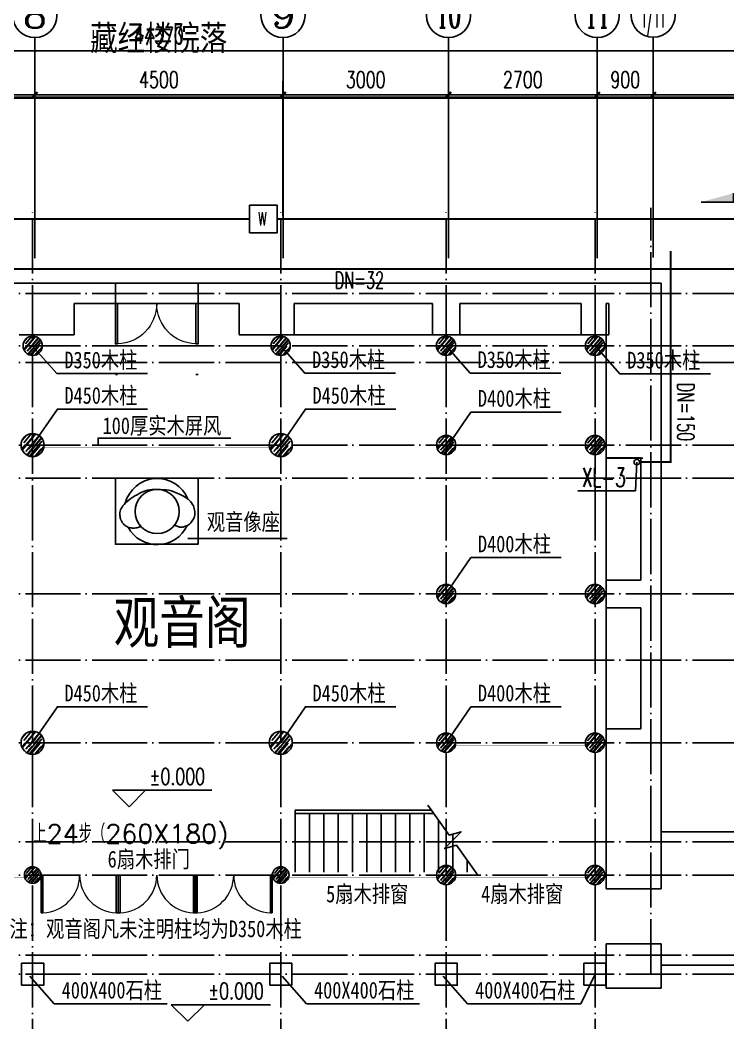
# Model space of a CAD drawing. Extents: x 8254 to 366479, y -216343 to -120021.
# Drawn here: x 128436 to 141275, y -157938 to -139747 of the extents above; entities that cross this region are included whole.
import ezdxf
from ezdxf.enums import TextEntityAlignment as Align

# ---------------------------------------------------------------- set-up
doc = ezdxf.new("R2010")
doc.units = 0
doc.header["$LTSCALE"] = 500
doc.header["$MEASUREMENT"] = 0
doc.linetypes.add('DOTE', pattern=[2.42, 2, -0.2, 0.02, -0.2])
doc.layers.get('0').update_dxf_attribs({"linetype": 'CONTINUOUS'})
doc.layers.get('Defpoints').update_dxf_attribs({"linetype": 'CONTINUOUS'})
for name, color, linetype in [('AXIS', 3, 'CONTINUOUS'), ('AXIS_TEXT', 7, 'CONTINUOUS'), ('COLUMN', 9, 'CONTINUOUS'), ('DIM_ELEV', 3, 'CONTINUOUS'), ('DIM_SYMB', 3, 'CONTINUOUS'), ('DIM_冷却', 3, 'CONTINUOUS'), ('DIM_消防', 3, 'CONTINUOUS'), ('DOTE', 1, 'DOTE'), ('PIPE-污水', 2, 'TG_W'), ('PIPE-消防', 1, 'TG_X'), ('PIPE-给水', 3, 'TG_J'), ('STEP', 7, 'CONTINUOUS'), ('TEXT_污水', 7, 'CONTINUOUS'), ('VPIPE-消防', 1, 'TG_X'), ('WALL', 130, 'CONTINUOUS'), ('WINDOW', 251, 'CONTINUOUS')]:
    doc.layers.add(name, color=color, linetype=linetype)
doc.styles.add('_TCH_AXIS', font='COMPLEX', dxfattribs={"bigfont": 'GBCBIG'})
doc.styles.add('_TCH_DIM', font='SIMPLEX', dxfattribs={"bigfont": 'GBCBIG'})
doc.styles.add('_TCH_DIM_T3', font='SIMPLEX', dxfattribs={"width": 0.705882, "bigfont": 'GBCBIG'})
doc.styles.add('_TWT_SERIAL', font='COMPLEX', dxfattribs={"width": 0.8, "height": 3.5, "bigfont": 'HZTXT'})
doc.styles.add('_TWT_WELL', font='ROMAND', dxfattribs={"width": 0.8, "height": 3, "bigfont": 'HZTXT'})
doc.styles.add('COMPLEX', font='COMPLEX')
doc.styles.add('TG_LINETYPE', font='SIMPLEX', dxfattribs={"width": 0.8, "height": 3, "bigfont": 'HZTXT'})
doc.styles.add('宋体', font='SimSun.ttf', dxfattribs={"width": 0.8})
doc.linetypes.add('TG_J', pattern='A,2,-0.3,["J",TG_LINETYPE,S=0.1,R=0,X=-0.23,Y=-0.15],0', length=2.3)
doc.linetypes.add('TG_W', pattern='A,2,-0.3,["W",TG_LINETYPE,S=0.1,R=0,X=-0.23,Y=-0.15],0', length=2.3)
doc.linetypes.add('TG_X', pattern='A,2,-0.3,["X",TG_LINETYPE,S=0.1,R=0,X=-0.23,Y=-0.15],0', length=2.3)
doc.dimstyles.new('_TCH_ARCH&&100', dxfattribs={"dimtxt": 297.5, "dimasz": 100, "dimexe": 250, "dimexo": 300, "dimgap": 126.25, "dimtad": 1, "dimlfac": 0.001, "dimzin": 0, "dimdsep": 46, "dimtxsty": '_TCH_DIM_T3', "dimblk": 'ARCHTICK', "dimcen": 0.09, "dimclrt": 7, "dimazin": 2, "dimtfac": 1, "dimtix": 1, "dimtmove": 2, "dimatfit": 3, "dimfxl": 0, "dimtolj": 1, "dimtzin": 0, "dimarcsym": 0})

# ---------------------------------------------------------------- blocks, each defined once
blk = doc.blocks.new('$DorLib2D$00000002')
for p, q in [((-0.5, 0), (-0.5, 0.4875)), ((-0.475, 0.4875), (-0.5, 0.4875)), ((-0.475, 0), (-0.475, 0.4875)), ((0.475, 0), (0.475, 0.4875)), ((0.475, 0.4875), (0.5, 0.4875)), ((0.5, 0), (0.5, 0.4875)), ((-0.5, 0), (-0.475, 0)), ((0.5, 0), (0.475, 0))]:
    blk.add_line(p, q)
at = {"lineweight": 13}
for centre, start, end in [((-0.4875, 0), 0, 88.53072), ((0.4875, 0), 91.46928, 180)]:
    blk.add_arc(centre, 0.4875, start, end, dxfattribs=at)
blk = doc.blocks.new('_FZHK')
blk.add_lwpolyline([(-0.5, -0.5), (0.5, -0.5), (0.5, 0.5), (-0.5, 0.5)], close=True)
blk = doc.blocks.new('grtgrtgrgr')
h = blk.add_hatch()
h.set_pattern_fill('木材', color=251, scale=20, style=0)
h.set_pattern_definition([(50, (5700.745, -65547.12), (51.847064, 186.24683), [1200, -160, 400, -80]), (50, (5807.14, -65507.12), (-132.93014, 7.10905), [240, -26.4, 480, -60]), (50, (5740.745, -65479.116), (226.339663, 353.127904), [640, -112, 320, -80])])
h.paths.add_polyline_path([(128664.972, -145480.504, 0.414213562), (128489.972, -145655.504), (128664.972, -145655.504)])
h.paths.add_polyline_path([(128664.972, -145480.504), (128664.972, -145655.504), (128839.972, -145655.504, 0.414213562)])
h.paths.add_polyline_path([(128839.972, -145655.504), (128664.972, -145655.504), (128664.972, -145830.504, 0.414213562)])
h.paths.add_polyline_path([(128664.972, -145655.504), (128489.972, -145655.504, 0.414213562), (128664.972, -145830.504)])
h = blk.add_hatch()
h.set_pattern_fill('木材', color=251, scale=20, style=0)
h.set_pattern_definition([(50, (10198.826, -65547.12), (51.847064, 186.24683), [1200, -160, 400, -80]), (50, (10305.23, -65507.12), (-132.93014, 7.10905), [240, -26.4, 480, -60]), (50, (10238.826, -65479.116), (226.339663, 353.127904), [640, -112, 320, -80])])
h.paths.add_polyline_path([(133163.053, -145480.504, 0.414213562), (132988.053, -145655.504), (133163.053, -145655.504)])
h.paths.add_polyline_path([(133163.053, -145480.504), (133163.053, -145655.504), (133338.053, -145655.504, 0.414213562)])
h.paths.add_polyline_path([(133338.053, -145655.504), (133163.053, -145655.504), (133163.053, -145830.504, 0.414213562)])
h.paths.add_polyline_path([(133163.053, -145655.504), (132988.053, -145655.504, 0.414213562), (133163.053, -145830.504)])
h = blk.add_hatch()
h.set_pattern_fill('木材', color=251, scale=20, style=0)
h.set_pattern_definition([(50, (13199.15, -65547.12), (51.847064, 186.24683), [1200, -160, 400, -80]), (50, (13305.55, -65507.12), (-132.93014, 7.10905), [240, -26.4, 480, -60]), (50, (13239.15, -65479.116), (226.339663, 353.127904), [640, -112, 320, -80])])
h.paths.add_polyline_path([(136163.377, -145480.504, 0.414213562), (135988.377, -145655.504), (136163.377, -145655.504)])
h.paths.add_polyline_path([(136163.377, -145480.504), (136163.377, -145655.504), (136338.377, -145655.504, 0.414213562)])
h.paths.add_polyline_path([(136338.377, -145655.504), (136163.377, -145655.504), (136163.377, -145830.504, 0.414213562)])
h.paths.add_polyline_path([(136163.377, -145655.504), (135988.377, -145655.504, 0.414213562), (136163.377, -145830.504)])
h = blk.add_hatch()
h.set_pattern_fill('木材', color=251, scale=20, style=0)
h.set_pattern_definition([(50, (15900.614, -65547.12), (51.847064, 186.24683), [1200, -160, 400, -80]), (50, (16007.01, -65507.12), (-132.93014, 7.10905), [240, -26.4, 480, -60]), (50, (15940.614, -65479.116), (226.339663, 353.127904), [640, -112, 320, -80])])
h.paths.add_polyline_path([(138864.841, -145480.504, 0.414213562), (138689.841, -145655.504), (138864.841, -145655.504)])
h.paths.add_polyline_path([(138864.841, -145480.504), (138864.841, -145655.504), (139039.841, -145655.504, 0.414213562)])
h.paths.add_polyline_path([(139039.841, -145655.504), (138864.841, -145655.504), (138864.841, -145830.504, 0.414213562)])
h.paths.add_polyline_path([(138864.841, -145655.504), (138689.841, -145655.504, 0.414213562), (138864.841, -145830.504)])
h = blk.add_hatch()
h.set_pattern_fill('木材', color=251, scale=24, style=0)
h.set_pattern_definition([(50, (-18892.85, -51325.44), (62.216477, 223.496197), [1440, -192, 480, -96]), (50, (-18765.17, -51277.44), (-159.516165, 8.53086), [288, -31.68, 576, -72]), (50, (-18844.845, -51243.84), (271.607596, 423.753485), [768, -134.4, 384, -96])])
h.paths.add_polyline_path([(128664.227, -147245.504, 0.414213562), (128454.227, -147455.504), (128664.227, -147455.504)])
h.paths.add_polyline_path([(128664.227, -147245.504), (128664.227, -147455.504), (128874.227, -147455.504, 0.414213562)])
h.paths.add_polyline_path([(128874.227, -147455.504), (128664.227, -147455.504), (128664.227, -147665.504, 0.414213562)])
h.paths.add_polyline_path([(128664.227, -147455.504), (128454.227, -147455.504, 0.414213562), (128664.227, -147665.504)])
h = blk.add_hatch()
h.set_pattern_fill('木材', color=251, scale=24, style=0)
h.set_pattern_definition([(50, (-14392.81, -51325.44), (62.216477, 223.496197), [1440, -192, 480, -96]), (50, (-14265.13, -51277.44), (-159.516165, 8.53086), [288, -31.68, 576, -72]), (50, (-14344.81, -51243.84), (271.607596, 423.753485), [768, -134.4, 384, -96])])
h.paths.add_polyline_path([(133164.264, -147245.504, 0.414213562), (132954.264, -147455.504), (133164.264, -147455.504)])
h.paths.add_polyline_path([(133164.264, -147245.504), (133164.264, -147455.504), (133374.264, -147455.504, 0.414213562)])
h.paths.add_polyline_path([(133374.264, -147455.504), (133164.264, -147455.504), (133164.264, -147665.504, 0.414213562)])
h.paths.add_polyline_path([(133164.264, -147455.504), (132954.264, -147455.504, 0.414213562), (133164.264, -147665.504)])
h = blk.add_hatch()
h.set_pattern_fill('木材', color=251, scale=20, style=0)
h.set_pattern_definition([(50, (13200, -67347.12), (51.847064, 186.24683), [1200, -160, 400, -80]), (50, (13306.4, -67307.12), (-132.93014, 7.10905), [240, -26.4, 480, -60]), (50, (13240, -67279.116), (226.339663, 353.127904), [640, -112, 320, -80])])
h.paths.add_polyline_path([(136164.227, -147280.504, 0.414213562), (135989.227, -147455.504), (136164.227, -147455.504)])
h.paths.add_polyline_path([(136164.227, -147280.504), (136164.227, -147455.504), (136339.227, -147455.504, 0.414213562)])
h.paths.add_polyline_path([(136339.227, -147455.504), (136164.227, -147455.504), (136164.227, -147630.504, 0.414213562)])
h.paths.add_polyline_path([(136164.227, -147455.504), (135989.227, -147455.504, 0.414213562), (136164.227, -147630.504)])
h = blk.add_hatch()
h.set_pattern_fill('木材', color=251, scale=20, style=0)
h.set_pattern_definition([(50, (15900, -67347.12), (51.847064, 186.24683), [1200, -160, 400, -80]), (50, (16006.4, -67307.12), (-132.93014, 7.10905), [240, -26.4, 480, -60]), (50, (15940, -67279.116), (226.339663, 353.127904), [640, -112, 320, -80])])
h.paths.add_polyline_path([(138864.227, -147280.504, 0.414213562), (138689.227, -147455.504), (138864.227, -147455.504)])
h.paths.add_polyline_path([(138864.227, -147280.504), (138864.227, -147455.504), (139039.227, -147455.504, 0.414213562)])
h.paths.add_polyline_path([(139039.227, -147455.504), (138864.227, -147455.504), (138864.227, -147630.504, 0.414213562)])
h.paths.add_polyline_path([(138864.227, -147455.504), (138689.227, -147455.504, 0.414213562), (138864.227, -147630.504)])
h = blk.add_hatch()
h.set_pattern_fill('木材', color=251, scale=20, style=0)
h.set_pattern_definition([(50, (13200, -70047.12), (51.847064, 186.24683), [1200, -160, 400, -80]), (50, (13306.4, -70007.12), (-132.93014, 7.10905), [240, -26.4, 480, -60]), (50, (13240, -69979.116), (226.339663, 353.127904), [640, -112, 320, -80])])
h.paths.add_polyline_path([(136164.227, -149980.504, 0.414213562), (135989.227, -150155.504), (136164.227, -150155.504)])
h.paths.add_polyline_path([(136164.227, -149980.504), (136164.227, -150155.504), (136339.227, -150155.504, 0.414213562)])
h.paths.add_polyline_path([(136339.227, -150155.504), (136164.227, -150155.504), (136164.227, -150330.504, 0.414213562)])
h.paths.add_polyline_path([(136164.227, -150155.504), (135989.227, -150155.504, 0.414213562), (136164.227, -150330.504)])
h = blk.add_hatch()
h.set_pattern_fill('木材', color=251, scale=20, style=0)
h.set_pattern_definition([(50, (15900, -70047.12), (51.847064, 186.24683), [1200, -160, 400, -80]), (50, (16006.4, -70007.12), (-132.93014, 7.10905), [240, -26.4, 480, -60]), (50, (15940, -69979.116), (226.339663, 353.127904), [640, -112, 320, -80])])
h.paths.add_polyline_path([(138864.227, -149980.504, 0.414213562), (138689.227, -150155.504), (138864.227, -150155.504)])
h.paths.add_polyline_path([(138864.227, -149980.504), (138864.227, -150155.504), (139039.227, -150155.504, 0.414213562)])
h.paths.add_polyline_path([(139039.227, -150155.504), (138864.227, -150155.504), (138864.227, -150330.504, 0.414213562)])
h.paths.add_polyline_path([(138864.227, -150155.504), (138689.227, -150155.504, 0.414213562), (138864.227, -150330.504)])
h = blk.add_hatch()
h.set_pattern_fill('木材', color=251, scale=24, style=0)
h.set_pattern_definition([(50, (-18892.85, -56725.44), (62.216477, 223.496197), [1440, -192, 480, -96]), (50, (-18765.17, -56677.44), (-159.516165, 8.53086), [288, -31.68, 576, -72]), (50, (-18844.845, -56643.84), (271.607596, 423.753485), [768, -134.4, 384, -96])])
h.paths.add_polyline_path([(128664.227, -152645.504, 0.414213562), (128454.227, -152855.504), (128664.227, -152855.504)])
h.paths.add_polyline_path([(128664.227, -152645.504), (128664.227, -152855.504), (128874.227, -152855.504, 0.414213562)])
h.paths.add_polyline_path([(128874.227, -152855.504), (128664.227, -152855.504), (128664.227, -153065.504, 0.414213562)])
h.paths.add_polyline_path([(128664.227, -152855.504), (128454.227, -152855.504, 0.414213562), (128664.227, -153065.504)])
h = blk.add_hatch()
h.set_pattern_fill('木材', color=251, scale=24, style=0)
h.set_pattern_definition([(50, (-14392.81, -56725.44), (62.216477, 223.496197), [1440, -192, 480, -96]), (50, (-14265.13, -56677.44), (-159.516165, 8.53086), [288, -31.68, 576, -72]), (50, (-14344.81, -56643.84), (271.607596, 423.753485), [768, -134.4, 384, -96])])
h.paths.add_polyline_path([(133164.264, -152645.504, 0.414213562), (132954.264, -152855.504), (133164.264, -152855.504)])
h.paths.add_polyline_path([(133164.264, -152645.504), (133164.264, -152855.504), (133374.264, -152855.504, 0.414213562)])
h.paths.add_polyline_path([(133374.264, -152855.504), (133164.264, -152855.504), (133164.264, -153065.504, 0.414213562)])
h.paths.add_polyline_path([(133164.264, -152855.504), (132954.264, -152855.504, 0.414213562), (133164.264, -153065.504)])
h = blk.add_hatch()
h.set_pattern_fill('木材', color=251, scale=20, style=0)
h.set_pattern_definition([(50, (13200, -72747.12), (51.847064, 186.24683), [1200, -160, 400, -80]), (50, (13306.4, -72707.12), (-132.93014, 7.10905), [240, -26.4, 480, -60]), (50, (13240, -72679.116), (226.339663, 353.127904), [640, -112, 320, -80])])
h.paths.add_polyline_path([(136164.227, -152680.504, 0.414213562), (135989.227, -152855.504), (136164.227, -152855.504)])
h.paths.add_polyline_path([(136164.227, -152680.504), (136164.227, -152855.504), (136339.227, -152855.504, 0.414213562)])
h.paths.add_polyline_path([(136339.227, -152855.504), (136164.227, -152855.504), (136164.227, -153030.504, 0.414213562)])
h.paths.add_polyline_path([(136164.227, -152855.504), (135989.227, -152855.504, 0.414213562), (136164.227, -153030.504)])
h = blk.add_hatch()
h.set_pattern_fill('木材', color=251, scale=20, style=0)
h.set_pattern_definition([(50, (15900, -72747.12), (51.847064, 186.24683), [1200, -160, 400, -80]), (50, (16006.4, -72707.12), (-132.93014, 7.10905), [240, -26.4, 480, -60]), (50, (15940, -72679.116), (226.339663, 353.127904), [640, -112, 320, -80])])
h.paths.add_polyline_path([(138864.227, -152680.504, 0.414213562), (138689.227, -152855.504), (138864.227, -152855.504)])
h.paths.add_polyline_path([(138864.227, -152680.504), (138864.227, -152855.504), (139039.227, -152855.504, 0.414213562)])
h.paths.add_polyline_path([(139039.227, -152855.504), (138864.227, -152855.504), (138864.227, -153030.504, 0.414213562)])
h.paths.add_polyline_path([(138864.227, -152855.504), (138689.227, -152855.504, 0.414213562), (138864.227, -153030.504)])
h = blk.add_hatch()
h.set_pattern_fill('木材', color=251, scale=17.2, style=0)
h.set_pattern_definition([(50, (22914.99, -86362.29), (44.588475, 160.172274), [1032, -137.6, 344, -68.8]), (50, (23006.5, -86327.89), (-114.31992, 6.11378), [206.4, -22.704, 412.8, -51.6]), (50, (22949.39, -86303.81), (194.65211, 303.689998), [550.4, -96.32, 275.2, -68.8])])
h.paths.add_polyline_path([(128664.227, -155105.004, 0.414213562), (128513.727, -155255.504), (128664.227, -155255.504)])
h.paths.add_polyline_path([(128664.227, -155105.004), (128664.227, -155255.504), (128814.727, -155255.504, 0.414213562)])
h.paths.add_polyline_path([(128814.727, -155255.504), (128664.227, -155255.504), (128664.227, -155406.004, 0.414213562)])
h.paths.add_polyline_path([(128664.227, -155255.504), (128513.727, -155255.504, 0.414213562), (128664.227, -155406.004)])
h = blk.add_hatch()
h.set_pattern_fill('木材', color=251, scale=17.2, style=0)
h.set_pattern_definition([(50, (27414.99, -86362.29), (44.588475, 160.172274), [1032, -137.6, 344, -68.8]), (50, (27506.5, -86327.89), (-114.31992, 6.11378), [206.4, -22.704, 412.8, -51.6]), (50, (27449.39, -86303.81), (194.65211, 303.689998), [550.4, -96.32, 275.2, -68.8])])
h.paths.add_polyline_path([(133164.227, -155105.004, 0.414213562), (133013.727, -155255.504), (133164.227, -155255.504)])
h.paths.add_polyline_path([(133164.227, -155105.004), (133164.227, -155255.504), (133314.727, -155255.504, 0.414213562)])
h.paths.add_polyline_path([(133314.727, -155255.504), (133164.227, -155255.504), (133164.227, -155406.004, 0.414213562)])
h.paths.add_polyline_path([(133164.227, -155255.504), (133013.727, -155255.504, 0.414213562), (133164.227, -155406.004)])
h = blk.add_hatch()
h.set_pattern_fill('木材', color=251, scale=20, style=0)
h.set_pattern_definition([(50, (13200, -75147.12), (51.847064, 186.24683), [1200, -160, 400, -80]), (50, (13306.4, -75107.12), (-132.93014, 7.10905), [240, -26.4, 480, -60]), (50, (13240, -75079.116), (226.339663, 353.127904), [640, -112, 320, -80])])
h.paths.add_polyline_path([(136164.227, -155080.504, 0.414213562), (135989.227, -155255.504), (136164.227, -155255.504)])
h.paths.add_polyline_path([(136164.227, -155080.504), (136164.227, -155255.504), (136339.227, -155255.504, 0.414213562)])
h.paths.add_polyline_path([(136339.227, -155255.504), (136164.227, -155255.504), (136164.227, -155430.504, 0.414213562)])
h.paths.add_polyline_path([(136164.227, -155255.504), (135989.227, -155255.504, 0.414213562), (136164.227, -155430.504)])
h = blk.add_hatch()
h.set_pattern_fill('木材', color=251, scale=20, style=0)
h.set_pattern_definition([(50, (15900, -75147.12), (51.847064, 186.24683), [1200, -160, 400, -80]), (50, (16006.4, -75107.12), (-132.93014, 7.10905), [240, -26.4, 480, -60]), (50, (15940, -75079.116), (226.339663, 353.127904), [640, -112, 320, -80])])
h.paths.add_polyline_path([(138864.227, -155080.504, 0.414213562), (138689.227, -155255.504), (138864.227, -155255.504)])
h.paths.add_polyline_path([(138864.227, -155080.504), (138864.227, -155255.504), (139039.227, -155255.504, 0.414213562)])
h.paths.add_polyline_path([(139039.227, -155255.504), (138864.227, -155255.504), (138864.227, -155430.504, 0.414213562)])
h.paths.add_polyline_path([(138864.227, -155255.504), (138689.227, -155255.504, 0.414213562), (138864.227, -155430.504)])
at = {"color": 251}
for p, q in [((130164.227, -144520.504), (131664.227, -144520.504)), ((130164.227, -144890.504), (131664.227, -144890.504)), ((133414.227, -145455.504), (135914.227, -145455.504)), ((136414.227, -145455.504), (138614.227, -145455.504)), ((139064.227, -147691.004), (139064.227, -149905.504)), ((131476.05, -149149.16), (133279.418, -149149.16)), ((139064.227, -150405.504), (139064.227, -152605.504)), ((135896.05, -154080.504), (133424.227, -154080.504)), ((133424.227, -154080.504), (133424.227, -155205.504)), ((135939.213, -154140.504), (133424.227, -154140.504)), ((133684.227, -154140.504), (133684.227, -155205.504)), ((133944.227, -154140.504), (133944.227, -155205.504)), ((134204.227, -154140.504), (134204.227, -155205.504)), ((134464.227, -154140.504), (134464.227, -155205.504)), ((134724.227, -154140.504), (134724.227, -155205.504)), ((134984.227, -154140.504), (134984.227, -155205.504)), ((135244.227, -154140.504), (135244.227, -155205.504)), ((135504.227, -154140.504), (135504.227, -155205.504)), ((135764.227, -154140.504), (135764.227, -155205.504)), ((136024.227, -154258.682), (136024.227, -155205.504)), ((136284.227, -154512.68), (136284.227, -155205.504)), ((143464.071, -154470.504), (140064.227, -154470.504)), ((136544.227, -154981.529), (136544.227, -155205.504)), ((143564.071, -156890.504), (140064.227, -156890.504)), ((143564.071, -156890.504), (140064.227, -156890.504)), ((138604.345, -157589.275), (138864.227, -157055.504))]:
    blk.add_line(p, q, dxfattribs=at)
at = {"color": 251, "extrusion": (0, 0, -1)}
for p, q in [((130201.727, -146177.917), (130164.227, -146177.917)), ((131626.727, -146177.917), (131664.227, -146177.917))]:
    blk.add_line(p, q, dxfattribs=at)
at = {"color": 251}
for points, const_width in [([(140064.227, -155505.504), (139064.227, -155505.504), (139064.227, -152605.504), (139694.227, -152605.504), (139694.227, -150405.504), (139064.227, -150405.504), (139064.227, -149905.504), (139694.227, -149905.504), (139692.966, -147690.646), (139064.227, -147691.004), (139064.227, -145455.504), (139064.227, -144520.504), (140064.227, -144520.504), (140064.227, -155505.504)], 1), ([(128868.188, -147405.504), (132960.303, -147405.504)], 2), ([(128868.188, -147505.504), (132960.303, -147505.504)], 2), ([(138695.266, -152805.504), (136331.932, -152805.504)], 2), ([(138695.266, -152905.504), (136331.932, -152905.504)], 2), ([(125833.188, -155205.504), (128522.275, -155205.504)], 2), ([(125833.188, -155305.504), (128522.275, -155305.504)], 2), ([(133306.179, -155205.504), (135996.522, -155205.504)], 2), ([(133306.179, -155305.504), (135996.522, -155305.504)], 2), ([(136333.188, -155205.504), (138696.522, -155205.504)], 2), ([(136333.188, -155305.504), (138696.522, -155305.504)], 2)]:
    blk.add_lwpolyline(points, dxfattribs=dict(at, const_width=const_width))
for points in [[(130164.227, -144890.504), (130201.727, -144890.504), (130201.727, -145621.514), (130164.227, -145621.514)], [(131626.727, -144890.504), (131664.227, -144890.504), (131664.227, -145621.754), (131626.727, -145621.754)], [(130164.227, -148055.504), (131664.227, -148055.504), (131664.227, -149255.504), (130164.227, -149255.504)], [(139064.227, -156505.504), (140064.227, -156505.504), (140064.227, -157305.504), (139064.227, -157305.504)]]:
    blk.add_lwpolyline(points, close=True, dxfattribs=at)
for points in [[(128663.136, -145659.394), (129104.363, -146158.304), (130750.396, -146158.304)], [(133157.093, -145652.496), (133598.32, -146151.406), (135244.352, -146151.406)], [(136159.048, -145652.624), (136600.275, -146151.533), (138246.308, -146151.533)], [(138872.657, -145663.217), (139313.884, -146162.126), (140959.916, -146162.126)], [(128664.227, -147455.504), (129112.577, -146802.847), (130749.337, -146802.847)], [(133164.264, -147455.504), (133612.613, -146802.847), (135249.374, -146802.847)], [(136164.227, -147509.416), (136612.577, -146856.759), (138249.337, -146856.759)], [(129850.366, -147459.072), (129850.366, -147329.663), (132259.927, -147328.708)], [(136164.227, -150149.255), (136612.577, -149496.598), (138249.337, -149496.598)], [(128664.227, -152855.504), (129112.577, -152202.847), (130749.337, -152202.847)], [(133164.264, -152855.504), (133612.613, -152202.847), (135249.374, -152202.847)], [(136164.227, -152855.504), (136612.577, -152202.847), (138249.337, -152202.847)], [(128614.406, -157090.366), (129055.633, -157589.275), (131105.928, -157589.275)], [(133191.603, -157090.366), (133632.83, -157589.275), (135683.125, -157589.275)], [(136112.823, -157090.366), (136554.05, -157589.275), (138604.345, -157589.275)]]:
    blk.add_lwpolyline(points, dxfattribs=at)
for centre, radius in [((128664.972, -145655.504), 175), ((133163.053, -145655.504), 175), ((136163.377, -145655.504), 175), ((138864.841, -145655.504), 175), ((128664.227, -147455.504), 210), ((133164.264, -147455.504), 210), ((136164.227, -147455.504), 175), ((138864.227, -147455.504), 175), ((136164.227, -150155.504), 175), ((138864.227, -150155.504), 175), ((128664.227, -152855.504), 210), ((133164.264, -152855.504), 210), ((136164.227, -152855.504), 175), ((138864.227, -152855.504), 175), ((128664.227, -155255.504), 150.5), ((133164.227, -155255.504), 150.5), ((136164.227, -155255.504), 175), ((138864.227, -155255.504), 175)]:
    blk.add_circle(centre, radius, dxfattribs=at)
at = {"color": 251, "lineweight": 13, "extrusion": (0, 0, -1)}
for centre, start, end in [((-130182.977, -144890.504), 180, 268.5307164), ((-131645.477, -144890.504), 271.4692836, 0)]:
    blk.add_arc(centre, 731.25, start, end, dxfattribs=at)
at = {"layer": 'DIM_ELEV', "color": 251}
for p, q in [((130414.079, -154016.507), (130114.079, -153716.507)), ((130114.079, -153716.507), (131914.079, -153716.507)), ((130414.079, -154016.507), (130714.079, -153716.507)), ((131479.102, -157906.758), (131179.102, -157606.758)), ((131179.102, -157606.758), (132979.102, -157606.758)), ((131479.102, -157906.758), (131779.102, -157606.758))]:
    blk.add_line(p, q, dxfattribs=at)
at = {"layer": 'DIM_SYMB', "color": 251}
blk.add_lwpolyline([(136741.319, -155255.504), (136351.697, -154713.895), (136136.59, -154774.483), (136434.287, -154469.097), (136220.304, -154531.246), (135830.683, -153989.638)], dxfattribs=at)
for points in [[(128575.924, -154498.874, 0, 0, 0), (128428.365, -154498.874, 0, 0, 0), (126318.222, -154498.874, 80, 0, 0), (126018.222, -154498.874, 0, 0, 0)], [(132421.327, -154498.874, 0, 0, 0), (132568.886, -154498.874, 0, 0, 0), (134679.028, -154498.874, 80, 0, 0), (134979.028, -154498.874, 0, 0, 0)]]:
    blk.add_lwpolyline(points, format="xyseb", dxfattribs=at)
at = {"layer": 'DOTE', "color": 251}
for p, q in [((128664.227, -169755.504), (128664.227, -143155.504)), ((133164.227, -169755.504), (133164.227, -143155.504)), ((136164.227, -169755.504), (136164.227, -143155.504)), ((138864.227, -169755.504), (138864.227, -143155.504)), ((139879.227, -157055.504), (139879.227, -143155.504)), ((107964.227, -144705.504), (154164.227, -144705.504)), ((107964.227, -145655.504), (153864.227, -145655.504)), ((107964.227, -145955.504), (147134.34, -145955.504)), ((107964.227, -147455.504), (153864.227, -147455.504)), ((107964.227, -148055.504), (154164.227, -148055.504)), ((107964.227, -150155.504), (153864.227, -150155.504)), ((107964.227, -151355.504), (154164.227, -151355.504)), ((107964.227, -152855.504), (153864.227, -152855.504)), ((107964.227, -154655.504), (154164.227, -154655.504)), ((107964.227, -155255.504), (154164.227, -155255.504)), ((107964.227, -156705.504), (154164.227, -156705.504)), ((107964.227, -157055.504), (154164.227, -157055.504))]:
    blk.add_line(p, q, dxfattribs=at)
at = {"layer": 'STEP', "color": 251}
blk.add_circle((130924.289, -148661.734), 400, dxfattribs=at)
for start, end in [(22.293595, 165.5705061), (208.2960201, 334.9733969)]:
    blk.add_arc((130924.289, -148661.734), 600, start, end, dxfattribs=at)
blk.add_open_spline([(130627.857, -148930.301), (130611.412, -148938.761), (130566.968, -148957.264), (130491.639, -148964.537), (130409.032, -148957.125), (130344.636, -148919.407), (130297.168, -148871.871), (130259.396, -148810.915), (130244.129, -148727.124), (130250.194, -148623.041), (130330.232, -148518.454), (130445.725, -148419.171), (130605.204, -148327.097), (130770.859, -148256.648), (130955.156, -148263.397), (131133.34, -148263.672), (131325.067, -148340.068), (131488.877, -148424.034), (131583.078, -148549.125), (131612.324, -148663.524), (131602.528, -148769.378), (131550.258, -148847.391), (131495.499, -148911.897), (131423.524, -148927.964), (131359.169, -148955.004), (131298.218, -148932.92), (131258.981, -148916.678), (131239.991, -148907.36)], degree=3, knots=[331.951541505, 331.951541505, 331.951541505, 331.951541505, 387.142252753, 475.386241721, 556.394477222, 631.506592389, 693.397561521, 757.180745078, 842.987343204, 945.644726612, 1058.91653116, 1224.289758312, 1402.579281244, 1611.417983897, 1750.108352019, 1951.304201386, 2140.516595003, 2363.232366729, 2493.794820561, 2595.481097615, 2713.044311517, 2798.088557186, 2875.452341198, 2957.433130213, 3014.069789969, 3077.784971718, 3141.804837613, 3141.804837613, 3141.804837613, 3141.804837613], dxfattribs=at)
at = {"layer": 'WALL', "color": 251}
for p, q in [((125664.227, -144520.504), (128917.745, -144520.504)), ((128917.745, -144520.504), (130164.227, -144520.504)), ((130164.227, -144520.504), (130164.227, -144890.504)), ((131664.227, -144520.504), (132910.709, -144520.504)), ((131664.227, -144520.504), (131664.227, -144890.504)), ((132910.709, -144520.504), (136164.227, -144520.504)), ((136164.227, -144520.504), (138864.227, -144520.504)), ((138864.227, -144520.504), (140064.227, -144520.504)), ((140064.227, -147684.827), (140064.227, -144520.504)), ((129417.745, -144890.504), (129417.745, -145455.504)), ((129417.745, -144890.504), (130164.227, -144890.504)), ((131664.227, -144890.504), (132410.709, -144890.504)), ((132410.709, -144890.504), (132410.709, -145455.504)), ((133410.709, -144890.504), (133410.709, -145455.504)), ((133410.709, -144890.504), (135914.227, -144890.504)), ((135914.227, -144890.504), (135914.227, -145455.504)), ((136414.227, -144890.504), (136414.227, -145455.504)), ((136414.227, -144890.504), (138614.227, -144890.504)), ((138614.227, -144890.504), (138614.227, -145455.504)), ((139064.227, -147684.827), (139064.227, -144890.504)), ((139114.227, -144890.504), (139064.227, -144890.504)), ((139114.227, -144890.504), (139114.227, -145455.504)), ((129417.745, -145455.504), (128417.745, -145455.504)), ((133410.709, -145455.504), (132410.709, -145455.504)), ((136414.227, -145455.504), (135914.227, -145455.504)), ((139114.227, -145455.504), (138614.227, -145455.504)), ((139694.227, -147684.827), (139064.227, -147684.827)), ((139694.227, -149905.504), (139694.227, -147684.827)), ((140064.227, -150155.504), (140064.227, -147684.827)), ((139694.227, -149905.504), (139064.227, -149905.504)), ((139064.227, -150405.504), (139064.227, -149905.504)), ((140064.227, -155505.504), (140064.227, -150155.504)), ((139694.227, -150405.504), (139064.227, -150405.504)), ((139694.227, -152605.504), (139694.227, -150405.504)), ((139694.227, -152605.504), (139064.227, -152605.504)), ((139064.227, -155505.504), (139064.227, -152605.504)), ((128816.603, -155225.504), (128814.727, -155225.504)), ((128814.727, -155225.504), (128814.727, -155285.504)), ((128814.727, -155285.504), (128816.603, -155285.504)), ((128816.603, -155285.504), (128816.603, -155225.504)), ((133013.727, -155225.504), (133010.603, -155225.504)), ((133010.603, -155225.504), (133010.603, -155285.504)), ((133010.603, -155285.504), (133013.727, -155285.504)), ((133013.727, -155285.504), (133013.727, -155225.504)), ((140064.227, -155505.504), (139064.227, -155505.504)), ((140064.227, -156505.504), (139064.227, -156505.504)), ((139064.227, -157305.504), (139064.227, -156505.504)), ((140064.227, -157305.504), (140064.227, -156505.504)), ((140064.227, -157305.504), (139064.227, -157305.504))]:
    blk.add_line(p, q, dxfattribs=at)
at = {"layer": 'WALL', "color": 251, "const_width": 30}
blk.add_lwpolyline([(139734.275, -147690.623), (139064.227, -147691.004)], dxfattribs=at)
at = {"layer": 'COLUMN', "color": 251, "xscale": 400, "yscale": 400, "zscale": 400}
for p in [(128664.227, -157055.504), (133164.227, -157055.504), (136164.227, -157055.504), (138863.227, -157055.504)]:
    blk.add_blockref('_FZHK', p, dxfattribs=at)
at = {"layer": 'WINDOW', "color": 251, "xscale": -1400, "yscale": -1400, "zscale": -1400}
for p in [(129516.603, -155255.504), (130916.603, -155255.504), (132310.603, -155255.504)]:
    blk.add_blockref('$DorLib2D$00000002', p, dxfattribs=at)
at = {"color": 251, "style": '宋体', "width": 0.8}
for s, height, p in [('D350木柱', 303.7975, (133734.062, -146057.148, 1099890)), ('D350木柱', 303.7975, (136736.017, -146057.275, 1099890)), ('D350木柱', 303.7975, (129240.105, -146064.045, 1099890)), ('D350木柱', 303.7975, (139449.626, -146067.868, 1099890)), ('D450木柱', 303.7975, (129241.196, -146706.714, 1099890)), ('D450木柱', 303.7975, (133741.233, -146706.714, 1099890)), ('D400木柱', 303.7975, (136741.196, -146760.627, 1099890)), ('100厚实木屏风', 303.7975, (129933.191, -147254.567, 1099890)), ('观音像座', 303.7975, (131824.263, -149001.357, 2199780)), ('D400木柱', 303.7975, (136741.196, -149400.465, 1099890)), ('观音阁', 759.4937, (130131.876, -151050.888, 1099890)), ('D450木柱', 303.7975, (129241.196, -152106.714, 1099890)), ('D450木柱', 303.7975, (133741.233, -152106.714, 1099890)), ('D400木柱', 303.7975, (136741.196, -152106.714, 1099890)), ('6扇木排门', 303.7975, (130024.338, -155118.304, 1099890)), ('5扇木排窗', 303.7975, (133987.533, -155749.567, 1099890)), ('4扇木排窗', 303.7975, (136797.757, -155749.567, 1099890)), ('注：观音阁凡未注明柱均为D350木柱', 303.79747, (128244.583, -156381.218, 1099890)), ('400X400石柱', 303.7975, (129191.375, -157495.017, 1099890)), ('400X400石柱', 303.7975, (133768.572, -157495.017, 1099890)), ('400X400石柱', 303.7975, (136689.792, -157495.017, 1099890))]:
    blk.add_text(s, height=height, dxfattribs=at).set_placement(p)
at = {"layer": 'DIM_ELEV', "color": 7, "style": '_TCH_DIM', "width": 0.705882}
for p in [(130784.079, -153616.407), (131849.102, -157506.658)]:
    blk.add_text('%%P0.000', height=297.5, dxfattribs=at).set_placement(p)
at = {"layer": 'DIM_SYMB', "color": 7, "style": '_TCH_DIM'}
blk.add_text('上24步（260X180)', height=337.58865, dxfattribs=at).set_placement((128675.924, -154673.874))
blk = doc.blocks.new('rerh')
blk.add_hatch(color=7).paths.add_polyline_path([(2356210, -878528), (2355619, -878687), (2356210, -878687)])
at = {"color": 7}
for p, q in [((2356210, -878687, 29213), (2356210, -878528, 29213)), ((2355619, -878687, 29213), (2359023, -878687, 29213))]:
    blk.add_line(p, q, dxfattribs=at)
blk = doc.blocks.new('_ArchTick')
at = {"color": 0, "linetype": 'ByBlock', "const_width": 0.4}
blk.add_lwpolyline([(-0.5, -0.5), (0.5, 0.5)], dxfattribs=at)
blk = doc.blocks.new('*D219')
at = {"layer": 'AXIS', "color": 0, "lineweight": -2}
for p, q in [((125705, -143302), (125705, -140852)), ((128705, -143302), (128705, -140852)), ((125705, -141102), (128705, -141102))]:
    blk.add_line(p, q, dxfattribs=at)
at = {"layer": 'Defpoints', "color": 0}
for p in [(128705, -141102), (125705, -143602), (128705, -143602)]:
    blk.add_point(p, dxfattribs=at)
at = {"layer": 'AXIS', "color": 0, "lineweight": -2, "xscale": 100, "yscale": 100, "zscale": 100, "rotation": 180}
blk.add_blockref('_ArchTick', (125705, -141102), dxfattribs=at)
at = {"layer": 'AXIS', "color": 0, "lineweight": -2, "xscale": 100, "yscale": 100, "zscale": 100}
blk.add_blockref('_ArchTick', (128705, -141102), dxfattribs=at)
at = {"layer": 'AXIS', "color": 7, "insert": (127205, -140827), "char_height": 297.5, "attachment_point": 5, "style": '_TCH_DIM_T3'}
blk.add_mtext('\\A1;3000', dxfattribs=at)
blk = doc.blocks.new('*D220')
at = {"layer": 'AXIS', "color": 0, "lineweight": -2}
for p, q in [((128705, -143302), (128705, -140852)), ((133205, -143302), (133205, -140852)), ((128705, -141102), (133205, -141102))]:
    blk.add_line(p, q, dxfattribs=at)
at = {"layer": 'Defpoints', "color": 0}
for p in [(133205, -141102), (128705, -143602), (133205, -143602)]:
    blk.add_point(p, dxfattribs=at)
at = {"layer": 'AXIS', "color": 0, "lineweight": -2, "xscale": 100, "yscale": 100, "zscale": 100, "rotation": 180}
blk.add_blockref('_ArchTick', (128705, -141102), dxfattribs=at)
at = {"layer": 'AXIS', "color": 0, "lineweight": -2, "xscale": 100, "yscale": 100, "zscale": 100}
blk.add_blockref('_ArchTick', (133205, -141102), dxfattribs=at)
at = {"layer": 'AXIS', "color": 7, "insert": (130955, -140827), "char_height": 297.5, "attachment_point": 5, "style": '_TCH_DIM_T3'}
blk.add_mtext('\\A1;4500', dxfattribs=at)
blk = doc.blocks.new('*D221')
at = {"layer": 'AXIS', "color": 0, "lineweight": -2}
for p, q in [((133205, -143302), (133205, -140852)), ((136205, -143302), (136205, -140852)), ((133205, -141102), (136205, -141102))]:
    blk.add_line(p, q, dxfattribs=at)
at = {"layer": 'Defpoints', "color": 0}
for p in [(136205, -141102), (133205, -143602), (136205, -143602)]:
    blk.add_point(p, dxfattribs=at)
at = {"layer": 'AXIS', "color": 0, "lineweight": -2, "xscale": 100, "yscale": 100, "zscale": 100, "rotation": 180}
blk.add_blockref('_ArchTick', (133205, -141102), dxfattribs=at)
at = {"layer": 'AXIS', "color": 0, "lineweight": -2, "xscale": 100, "yscale": 100, "zscale": 100}
blk.add_blockref('_ArchTick', (136205, -141102), dxfattribs=at)
at = {"layer": 'AXIS', "color": 7, "insert": (134705, -140827), "char_height": 297.5, "attachment_point": 5, "style": '_TCH_DIM_T3'}
blk.add_mtext('\\A1;3000', dxfattribs=at)
blk = doc.blocks.new('*D222')
at = {"layer": 'AXIS', "color": 0, "lineweight": -2}
for p, q in [((136205, -143302), (136205, -140852)), ((138905, -143302), (138905, -140852)), ((136205, -141102), (138905, -141102))]:
    blk.add_line(p, q, dxfattribs=at)
at = {"layer": 'Defpoints', "color": 0}
for p in [(138905, -141102), (136205, -143602), (138905, -143602)]:
    blk.add_point(p, dxfattribs=at)
at = {"layer": 'AXIS', "color": 0, "lineweight": -2, "xscale": 100, "yscale": 100, "zscale": 100, "rotation": 180}
blk.add_blockref('_ArchTick', (136205, -141102), dxfattribs=at)
at = {"layer": 'AXIS', "color": 0, "lineweight": -2, "xscale": 100, "yscale": 100, "zscale": 100}
blk.add_blockref('_ArchTick', (138905, -141102), dxfattribs=at)
at = {"layer": 'AXIS', "color": 7, "insert": (137555, -140827), "char_height": 297.5, "attachment_point": 5, "style": '_TCH_DIM_T3'}
blk.add_mtext('\\A1;2700', dxfattribs=at)
blk = doc.blocks.new('*D223')
at = {"layer": 'AXIS', "color": 0, "lineweight": -2}
for p, q in [((138905, -143302), (138905, -140852)), ((139920, -143302), (139920, -140852)), ((138905, -141102), (139920, -141102))]:
    blk.add_line(p, q, dxfattribs=at)
at = {"layer": 'Defpoints', "color": 0}
for p in [(139920, -141102), (138905, -143602), (139920, -143602)]:
    blk.add_point(p, dxfattribs=at)
at = {"layer": 'AXIS', "color": 0, "lineweight": -2, "xscale": 100, "yscale": 100, "zscale": 100, "rotation": 180}
blk.add_blockref('_ArchTick', (138905, -141102), dxfattribs=at)
at = {"layer": 'AXIS', "color": 0, "lineweight": -2, "xscale": 100, "yscale": 100, "zscale": 100}
blk.add_blockref('_ArchTick', (139920, -141102), dxfattribs=at)
at = {"layer": 'AXIS', "color": 7, "insert": (139413, -140827), "char_height": 297.5, "attachment_point": 5, "style": '_TCH_DIM_T3'}
blk.add_mtext('\\A1;900', dxfattribs=at)
blk = doc.blocks.new('*D224')
at = {"layer": 'AXIS', "color": 0, "lineweight": -2}
for p, q in [((139920, -143302), (139920, -140852)), ((145405, -143302), (145405, -140852)), ((139920, -141102), (145405, -141102))]:
    blk.add_line(p, q, dxfattribs=at)
at = {"layer": 'Defpoints', "color": 0}
for p in [(145405, -141102), (139920, -143602), (145405, -143602)]:
    blk.add_point(p, dxfattribs=at)
at = {"layer": 'AXIS', "color": 0, "lineweight": -2, "xscale": 100, "yscale": 100, "zscale": 100, "rotation": 180}
blk.add_blockref('_ArchTick', (139920, -141102), dxfattribs=at)
at = {"layer": 'AXIS', "color": 0, "lineweight": -2, "xscale": 100, "yscale": 100, "zscale": 100}
blk.add_blockref('_ArchTick', (145405, -141102), dxfattribs=at)
at = {"layer": 'AXIS', "color": 7, "insert": (142663, -140827), "char_height": 297.5, "attachment_point": 5, "style": '_TCH_DIM_T3'}
blk.add_mtext('\\A1;5600', dxfattribs=at)
blk = doc.blocks.new('*D229')
at = {"layer": 'AXIS', "color": 0, "lineweight": -2}
for p, q in [((108770, -143302), (108770, -140052)), ((153140, -143302), (153140, -140052)), ((108770, -140302), (153140, -140302))]:
    blk.add_line(p, q, dxfattribs=at)
at = {"layer": 'Defpoints', "color": 0}
for p in [(153140, -140302), (108770, -143602), (153140, -143602)]:
    blk.add_point(p, dxfattribs=at)
at = {"layer": 'AXIS', "color": 0, "lineweight": -2, "xscale": 100, "yscale": 100, "zscale": 100, "rotation": 180}
blk.add_blockref('_ArchTick', (108770, -140302), dxfattribs=at)
at = {"layer": 'AXIS', "color": 0, "lineweight": -2, "xscale": 100, "yscale": 100, "zscale": 100}
blk.add_blockref('_ArchTick', (153140, -140302), dxfattribs=at)
at = {"layer": 'AXIS', "color": 7, "insert": (130955, -140027), "char_height": 297.5, "attachment_point": 5, "style": '_TCH_DIM_T3'}
blk.add_mtext('\\A1;44370', dxfattribs=at)
blk = doc.blocks.new('_AXISO')
blk.add_circle((0, 0), 0.5)
at = {"layer": 'AXIS_TEXT', "style": 'COMPLEX', "width": 1.041667}
blk.add_attdef('A', text='', height=0.56, dxfattribs=at).set_placement((-0.25, -0.28), (0.25, -0.28), align=Align.FIT)

msp = doc.modelspace()

# ---------------------------------------------------------------- hatches: boundary and pattern name
at = {"layer": 'PIPE-消防', "linetype": 'TG_X'}
for points in [[(140235.434, -147765.029), (140235.434, -147782.529), (140252.934, -147782.529)], [(140235.434, -147765.029), (140252.934, -147765.029), (140252.934, -147782.529)]]:
    msp.add_hatch(color=256, dxfattribs=at).paths.add_polyline_path(points)

# ---------------------------------------------------------------- linework, layer by layer
at = {"color": 251, "const_width": 50}
msp.add_lwpolyline([(153099.227, -139004.538), (153099.227, -141155.504), (108729.227, -141155.504), (108729.227, -139004.538)], dxfattribs=at)
at = {"color": 2}
msp.add_lwpolyline([(132600.044, -143106.01), (133100.044, -143106.01), (133100.044, -143606.01), (132600.044, -143606.01)], close=True, dxfattribs=at)
at = {"layer": 'AXIS'}
for p, q in [((128705.292, -144063.704), (128705.292, -140063.704)), ((133205.292, -144063.704), (133205.292, -140063.704)), ((136205.292, -144063.704), (136205.292, -140063.704)), ((138905.292, -144063.704), (138905.292, -140063.704)), ((139920.292, -144056.166), (139920.292, -140056.166))]:
    msp.add_line(p, q, dxfattribs=at)
at = {"layer": 'DIM_消防'}
for p, q in [((139622.504, -147765.029), (139601.172, -148286.154)), ((139601.172, -148286.154), (138553.965, -148286.154))]:
    msp.add_line(p, q, dxfattribs=at)
at = {"layer": 'PIPE-污水', "linetype": 'TG_W', "const_width": 35}
for points in [[(107721.099, -143356.01), (132600.044, -143356.01)], [(133100.044, -143356.01), (154107.355, -143356.01)]]:
    msp.add_lwpolyline(points, dxfattribs=at)
at = {"layer": 'PIPE-消防', "linetype": 'TG_X', "const_width": 35}
for points in [[(140235.434, -147765.029), (140235.434, -143937.616)], [(139672.504, -147765.029), (140235.434, -147765.029)]]:
    msp.add_lwpolyline(points, dxfattribs=at)
at = {"layer": 'PIPE-给水', "linetype": 'TG_J', "const_width": 35}
msp.add_lwpolyline([(106939.177, -144261.813), (153429.925, -144261.871)], dxfattribs=at)
at = {"layer": 'VPIPE-消防', "linetype": 'Continuous'}
msp.add_circle((139622.504, -147765.029), 50, dxfattribs=at)

# ---------------------------------------------------------------- block references
for name, p in [('rerh', (-2214832.228, 735640.036)), ('grtgrtgrgr', (0, 0))]:
    msp.add_blockref(name, p)
at = {"layer": 'AXIS'}
ref = msp.add_blockref('_AXISO', (128705.292, -139663.704), dxfattribs=dict(at, xscale=800, yscale=800, zscale=800))
ref.add_attrib('A', '8', dxfattribs={"layer": 'AXIS_TEXT', "height": 452.548, "style": '_TCH_AXIS', "width": 1.5}).set_placement((128479.018, -139889.978), (128931.566, -139889.978), align=Align.FIT)
ref = msp.add_blockref('_AXISO', (133205.292, -139663.704), dxfattribs=dict(at, xscale=800, yscale=800, zscale=800))
ref.add_attrib('A', '9', dxfattribs={"layer": 'AXIS_TEXT', "height": 452.548, "style": '_TCH_AXIS', "width": 1.5}).set_placement((132979.018, -139889.978), (133431.566, -139889.978), align=Align.FIT)
ref = msp.add_blockref('_AXISO', (136205.292, -139663.704), dxfattribs=dict(at, xscale=800, yscale=800, zscale=800))
ref.add_attrib('A', '10', dxfattribs={"layer": 'AXIS_TEXT', "height": 452.5483, "style": '_TCH_AXIS', "width": 0.724138}).set_placement((135979.018, -139889.978), (136431.566, -139889.978), align=Align.FIT)
ref = msp.add_blockref('_AXISO', (138905.292, -139663.704), dxfattribs=dict(at, xscale=800, yscale=800, zscale=800))
ref.add_attrib('A', '11', dxfattribs={"layer": 'AXIS_TEXT', "height": 452.5483, "style": '_TCH_AXIS', "width": 0.875}).set_placement((138679.018, -139889.978), (139131.566, -139889.978), align=Align.FIT)
ref = msp.add_blockref('_AXISO', (139920.292, -139656.166), dxfattribs=dict(at, xscale=800, yscale=800, zscale=800))
ref.add_attrib('A', '1/11', dxfattribs={"layer": 'AXIS_TEXT', "height": 452.5483, "style": '_TCH_AXIS', "width": 0.344262}).set_placement((139694.018, -139882.44), (140146.566, -139882.44), align=Align.FIT)

# ---------------------------------------------------------------- texts
at = {"color": 251, "style": '宋体', "width": 0.8}
msp.add_text('藏经楼院落', height=455.6962, dxfattribs=at).set_placement((129707.917, -140296.717, 1099890))
at = {"layer": 'DIM_冷却', "color": 7, "style": '_TWT_SERIAL', "width": 0.64}
msp.add_text('DN=32', height=300, dxfattribs=at).set_placement((134142.388, -144615.731))
msp.add_text('DN=150', height=300, rotation=270, dxfattribs=at).set_placement((140361.205, -146324.712))
at = {"layer": 'DIM_消防', "color": 7, "style": '_TWT_SERIAL', "width": 0.64}
msp.add_text('XL-3', height=350, dxfattribs=at).set_placement((138623.965, -148216.154))
at = {"layer": 'TEXT_污水', "style": '_TWT_WELL', "width": 0.64}
msp.add_text('W', height=240, dxfattribs=at).set_placement((132751.255, -143470.507))

# ---------------------------------------------------------------- dimensions: what is measured, and where the dimension line sits
at = {"layer": 'AXIS'}
for p1, p2, distance, text, picture, middle in [((108770.292, -143602.411), (153140.292, -143602.411), 3300, '44370', '*D229', (130955.292, -140027.411)), ((125705.292, -143602.411), (128705.292, -143602.411), 2500, '3000', '*D219', (127205.292, -140827.411)), ((128705.292, -143602.411), (133205.292, -143602.411), 2500, '4500', '*D220', (130955.292, -140827.411)), ((133205.292, -143602.411), (136205.292, -143602.411), 2500, '3000', '*D221', (134705.292, -140827.411)), ((136205.292, -143602.411), (138905.292, -143602.411), 2500, '2700', '*D222', (137555.292, -140827.411)), ((138905.292, -143602.411), (139920.292, -143602.411), 2500, '900', '*D223', (139412.792, -140827.411)), ((139920.292, -143602.411), (145405.292, -143602.411), 2500, '5600', '*D224', (142662.792, -140827.411))]:
    dim = msp.add_aligned_dim(p1=p1, p2=p2, distance=distance, text=text, dimstyle='_TCH_ARCH&&100', override={"dimpost": 'M'}, dxfattribs=at)
    dim.commit()
    dim.dimension.update_dxf_attribs({"geometry": picture, "text_midpoint": middle})

doc.saveas('drawing.dxf')
